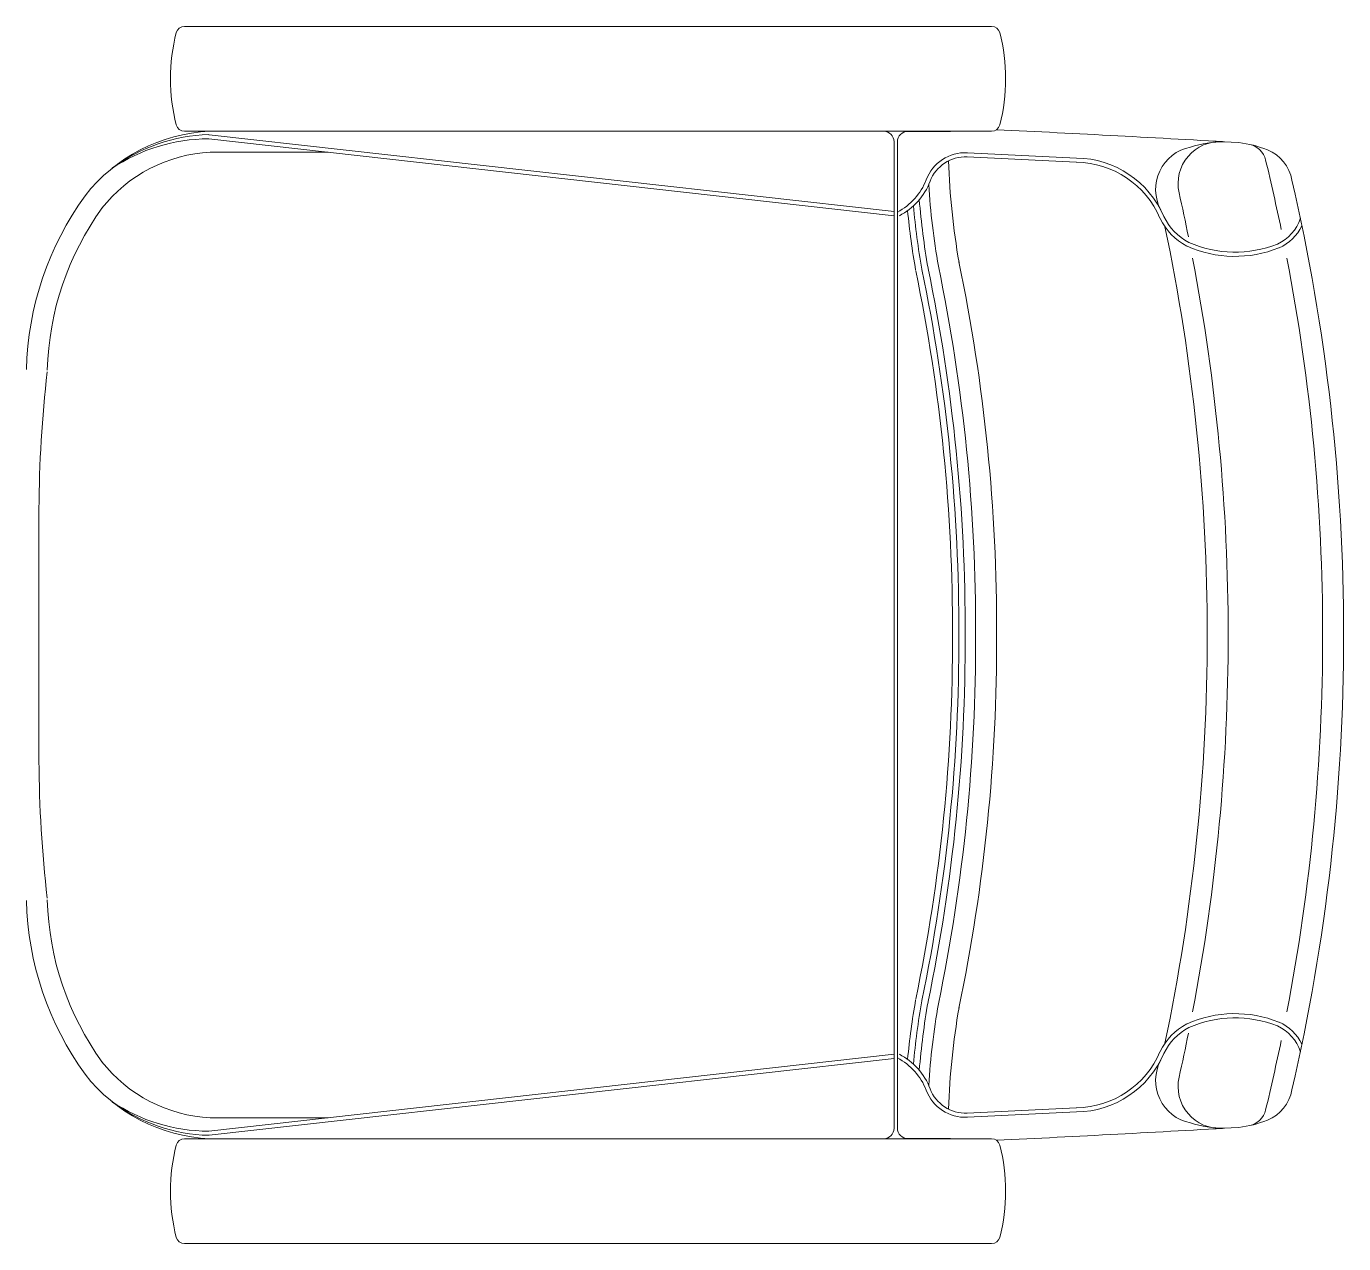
# Model space of a CAD drawing. Header units: millimetres. Extents: x 1380494 to 2061523, y -305664 to -174999.
# Drawn here: x 2014513 to 2015119, y -276695 to -276135 of the extents above; entities that cross this region are included whole.
import ezdxf

# ---------------------------------------------------------------- set-up
doc = ezdxf.new("R2010")
doc.units = ezdxf.units.MM
doc.header["$LTSCALE"] = 600
doc.header["$MEASUREMENT"] = 0
doc.layers.add('funiture', color=30, linetype='Continuous', lineweight=13)

msp = doc.modelspace()

# ---------------------------------------------------------------- linework, layer by layer
at = {"layer": 'funiture'}
for p, q in [((2014585.5249, -276135.0568), (2014956.73, -276135.0568)), ((2014585.5249, -276183.3278), (2014956.73, -276183.3278)), ((2014911.8653, -276222.2363), (2014596.7318, -276186.819)), ((2014911.8653, -276220.297), (2014596.8567, -276184.8907)), ((2014918.2283, -276183.3679), (2014937.8526, -276183.3679)), ((2014911.8653, -276188.195), (2014911.8653, -276415.0282)), ((2014913.4012, -276188.195), (2014913.4012, -276415.0282)), ((2014597.3332, -276192.9819), (2014651.5682, -276192.9819)), ((2014518.6045, -276415.0282), (2014518.6045, -276357.1031)), ((2014518.6045, -276415.0282), (2014518.6045, -276472.9533)), ((2014911.8653, -276641.8613), (2014911.8653, -276415.0282)), ((2014913.4012, -276641.8613), (2014913.4012, -276415.0282)), ((2014911.8653, -276607.8201), (2014596.7318, -276643.2374)), ((2014911.8653, -276609.7594), (2014596.8567, -276645.1657)), ((2014597.3332, -276637.0744), (2014651.5682, -276637.0744)), ((2014585.5249, -276646.7286), (2014956.73, -276646.7286)), ((2014918.2283, -276646.6884), (2014937.8526, -276646.6884)), ((2014585.5249, -276694.9995), (2014956.73, -276694.9995))]:
    msp.add_line(p, q, dxfattribs=at)
for centre, radius, start, end in [((2014663.8662, -276159.1923), 84.7837, 165.4908362, 194.5091638), ((2014585.5249, -276138.9185), 3.8617, 90, 165.4908362), ((2014956.73, -276138.9185), 3.8617, 14.5091638, 90), ((2014878.3888, -276159.1923), 84.7837, 345.4908362, 14.5091638), ((2014585.5249, -276179.4661), 3.8617, 194.5091638, 270), ((2014956.73, -276179.4661), 3.8617, 270, 345.4908362), ((2014600.7197, -276260.4763), 77.2335, 92.6868545, 142.0255054), ((2014596.7505, -276266.6694), 79.8566, 90.0919288, 123.9655232), ((2014598.785, -276262.7043), 77.8467, 91.5175999, 126.502799), ((2014596.7489, -276185.85), 0.9654, 83.5869923, 91.5175999), ((2014907.0382, -276188.1548), 4.8271, 0, 90), ((2014918.2283, -276188.195), 4.8271, 90, 180), ((2014448.2827, -286847.1982), 10676.8032, 86.65963364, 87.25843805), ((2015051.9265, -276210.0983), 19.8188, 101.0762052, 208.3911172), ((2015061.7554, -276207.3745), 19.3084, 86.7000845, 192.6732322), ((2015064.0941, -276240.5673), 52.4125, 90.25678, 107.7458291), ((2015064.0941, -276240.5673), 52.4125, 68.2063255, 83.0975981), ((2015073.3215, -276198.8166), 9.6542, 13.7008258, 77.5373335), ((2015076.7468, -276208.9292), 18.3429, 9.7714688, 68.2063255), ((2014600.7197, -276260.4763), 67.5793, 92.6868545, 142.0255054), ((2014944.6575, -276212.4923), 19.3084, 87.3276594, 159.244019), ((2014944.6575, -276212.4923), 17.3775, 87.3276594, 159.244019), ((2015268.2296, -276186.4976), 331.4631, 181.8031238, 189.9426953), ((2014448.2827, -286847.1982), 10663.6612, 87.05803753, 87.32765938), ((2014448.2827, -286847.1982), 10665.5921, 87.05750074, 87.32765938), ((2014995.3065, -276239.775), 42.1787, 22.959813, 89.3754424), ((2014995.3065, -276239.775), 44.1095, 22.959813, 89.3754424), ((2014186.4413, -276415.0282), 922.509, 11.6619786, 13.7008258), ((2014900.6757, -276195.8238), 27.7262, 297.3207801, 339.244019), ((2014900.6757, -276195.8238), 29.657, 297.3207801, 339.244019), ((2015268.2296, -276186.4976), 341.1173, 183.5899944, 189.9426953), ((2014186.4413, -276415.0282), 932.1632, 0, 12.9697899), ((2014655.2986, -276296.5265), 142.5328, 144.1022717, 178.5404431), ((2015268.2296, -276186.4976), 345.9444, 184.6967195, 189.9426953), ((2014138.3118, -276415.0282), 927.1947, 11.3962384, 12.6732322), ((2014655.2986, -276296.5265), 132.8786, 144.1022717, 178.5404431), ((2015268.2296, -276186.4976), 351.7369, 185.4393317, 189.9426953), ((2015268.2296, -276186.4976), 348.8406, 185.1195074, 189.9426953), ((2015059.8512, -276210.8907), 26.627, 206.0126083, 242.0488133), ((2015059.8512, -276210.8907), 28.5578, 206.0126083, 242.0488133), ((2014138.3118, -276415.0282), 917.5405, 0, 11.8107241), ((2015080.2766, -276217.5407), 19.3084, 293.9665058, 342.4561857), ((2015080.2766, -276217.5407), 21.2392, 293.9665058, 334.2037369), ((2015068.6607, -276186.5179), 52.4125, 246.0334942, 291.7936745), ((2015068.6607, -276186.5179), 54.3433, 246.0334942, 291.7936745), ((2014125.1505, -276412.6144), 816.5025, 359.830818, 11.7053863), ((2014125.1505, -276412.6144), 819.3987, 359.8322052, 11.7053863), ((2014125.1505, -276412.6144), 824.2258, 359.8322052, 11.7053863), ((2014125.1505, -276412.6144), 833.88, 359.8322052, 11.7053863), ((2014138.3118, -276415.0282), 927.1947, 0, 10.7755607), ((2014186.4413, -276415.0282), 922.509, 0, 10.828697), ((2014125.1505, -276412.6144), 813.6062, 359.830015, 11.7053863), ((2015102.082, -276360.5567), 583.4876, 173.4499088, 179.666385), ((2014125.1505, -276417.442), 813.6062, 348.2946137, 0.169985), ((2014125.1505, -276417.442), 816.5025, 348.2946137, 0.169182), ((2014125.1505, -276417.442), 819.3987, 348.2946137, 0.1677948), ((2014125.1505, -276417.442), 824.2258, 348.2946137, 0.1677948), ((2014125.1505, -276417.442), 833.88, 348.2946137, 0.1677948), ((2014125.1505, -276412.6144), 833.88, 359.8322052, 359.8341478), ((2014138.3118, -276415.0282), 917.5405, 348.1892759, 0), ((2014138.3118, -276415.0282), 927.1947, 349.2244393, 0), ((2014186.4413, -276415.0282), 922.509, 349.171303, 0), ((2014186.4413, -276415.0282), 932.1632, 347.0302101, 0), ((2015102.082, -276469.4996), 583.4876, 180.333615, 186.5500912), ((2014655.2986, -276533.5299), 142.5328, 181.4595569, 215.8977283), ((2014655.2986, -276533.5299), 132.8786, 181.4595569, 215.8977283), ((2015268.2296, -276643.5588), 351.7369, 170.0573047, 174.5606683), ((2015268.2296, -276643.5588), 348.8406, 170.0573047, 174.8804926), ((2015268.2296, -276643.5588), 345.9444, 170.0573047, 175.3032805), ((2015268.2296, -276643.5588), 341.1173, 170.0573047, 176.4100056), ((2015268.2296, -276643.5588), 331.4631, 170.0573047, 178.1968762), ((2015068.6607, -276643.5384), 54.3433, 68.2063255, 113.9665058), ((2015068.6607, -276643.5384), 52.4125, 68.2063255, 113.9665058), ((2015059.8512, -276619.1656), 28.5578, 117.9511867, 153.9873917), ((2015059.8512, -276619.1656), 26.627, 117.9511867, 153.9873917), ((2014138.3118, -276415.0282), 927.1947, 347.3267678, 348.6037616), ((2015080.2766, -276612.5157), 19.3084, 17.5438143, 66.0334942), ((2015080.2766, -276612.5157), 21.2392, 25.7962631, 66.0334942), ((2014186.4413, -276415.0282), 922.509, 346.2991742, 348.3380214), ((2014900.6757, -276634.2326), 27.7262, 20.755981, 62.6792199), ((2014900.6757, -276634.2326), 29.657, 20.755981, 62.6792199), ((2014995.3065, -276590.2814), 42.1787, 270.6245576, 337.040187), ((2014995.3065, -276590.2814), 44.1095, 270.6245576, 337.040187), ((2015051.9265, -276619.958), 19.8188, 151.6088828, 258.9237948), ((2014600.7197, -276569.58), 67.5793, 217.9744946, 267.3131455), ((2014600.7197, -276569.58), 77.2335, 217.9744946, 267.3131455), ((2015061.7554, -276622.6819), 19.3084, 167.3267678, 273.2999155), ((2014944.6575, -276617.5641), 19.3084, 200.755981, 272.6723406), ((2014944.6575, -276617.5641), 17.3775, 200.755981, 272.6723406), ((2015076.7468, -276621.1272), 18.3429, 291.7936745, 350.2285312), ((2014596.7505, -276563.3869), 79.8566, 236.0344768, 269.9080712), ((2014598.785, -276567.352), 77.8467, 233.497201, 268.4824001), ((2014448.2827, -265982.8582), 10663.6612, 272.67234062, 272.94196247), ((2014448.2827, -265982.8582), 10665.5921, 272.67234062, 272.94249926), ((2015073.3215, -276631.2398), 9.6542, 282.4626665, 346.2991742), ((2015064.0941, -276589.489), 52.4125, 252.2541709, 269.74322), ((2015064.0941, -276589.489), 52.4125, 276.9024019, 291.7936745), ((2014585.5249, -276650.5903), 3.8617, 90, 165.4908362), ((2014596.7489, -276644.2063), 0.9654, 268.4824001, 276.4130077), ((2014907.0382, -276641.9015), 4.8271, 270, 0), ((2014918.2283, -276641.8613), 4.8271, 180, 270), ((2014956.73, -276650.5903), 3.8617, 14.5091638, 90), ((2014448.2827, -265982.8582), 10676.8032, 272.74156195, 273.34036636), ((2014663.8662, -276670.8641), 84.7837, 165.4908362, 194.5091638), ((2014878.3888, -276670.8641), 84.7837, 345.4908362, 14.5091638), ((2014585.5249, -276691.1378), 3.8617, 194.5091638, 270), ((2014956.73, -276691.1378), 3.8617, 270, 345.4908362)]:
    msp.add_arc(centre, radius, start, end, dxfattribs=at)

doc.saveas('drawing.dxf')
